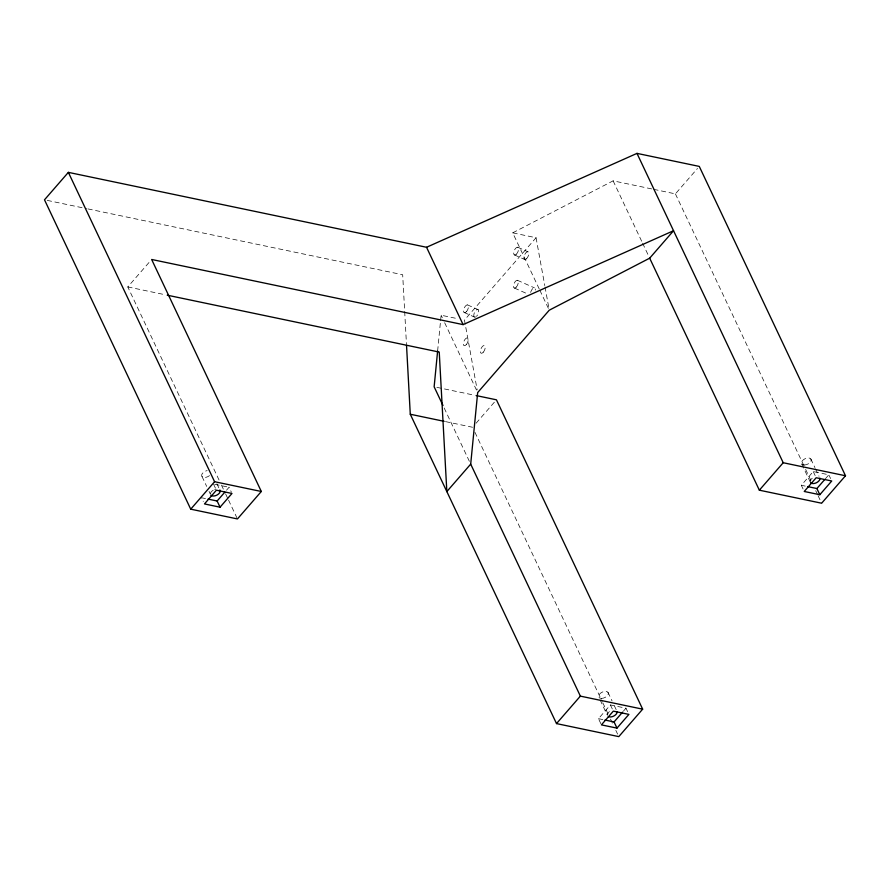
<?xml version="1.0" encoding="UTF-8"?>
<svg xmlns="http://www.w3.org/2000/svg" width="890" height="890" viewBox="0 0 890 890"><rect width="100%" height="100%" fill="white"/><g stroke="black" fill="none" stroke-linecap="round" stroke-linejoin="round"><path stroke-width="0.67" stroke-dasharray="4.45 3.34" d="M437.624 351.005L440.439 322.113M440.572 320.734L441.117 315.227L457.983 318.753M219.073 480.066L127.782 286.925L149.876 261.504M226.505 490.212L229.064 487.275L231.4 492.226M539.24 288.983L512.707 232.846L536.058 237.741L464.469 320.111L477.174 389.831M476.106 423.206L494.662 401.846M653.738 189.336L675.41 193.875L697.504 168.444M600.817 723.626L598.481 718.675L610.406 704.947L625.981 708.206L627.739 711.922M803.069 488.988L801.323 485.284L813.249 471.555L828.824 474.804L830.581 478.52M623.423 711.154L625.981 708.206M825.419 478.731L828.824 474.804M512.707 232.846L613.121 180.837L652.392 189.058M47.215 200.384L86.564 208.616M87.921 208.905L402.68 274.743L406.441 343.796M127.782 286.925L165.863 294.89M436.845 387.35L474.771 395.282M801.323 485.284L805.216 486.096M445.49 421.604L472.568 427.267M214.79 484.282L229.064 487.275M205.445 498.556L201.552 497.744L203.309 501.459M598.481 718.675L603.676 719.765M517.802 247.264L528.004 251.803M514.453 254.941L524.666 259.48M517.379 280.272L534.401 287.837M514.409 288.06L526.557 293.455M467.473 304.881L478.141 309.62M464.102 312.457L474.759 317.207M810.823 458.917L814.917 467.584M815.507 468.819L819.011 476.239M813.249 471.555L815.585 476.495M675.41 193.875L805.061 468.151M805.65 469.397L812.169 483.181M815.718 490.69L817.487 494.451M818.088 495.708L821.637 503.217M801.768 464.046L809.956 481.368M613.121 180.837L642.013 241.958M642.602 243.215L648.499 255.686M539.83 290.229L548.674 308.941M441.117 315.227L442.297 317.719M444.655 322.714L476.495 390.065M607.992 692.32L612.086 700.975M614.423 705.926L616.18 709.642M610.406 704.947L612.754 709.897M474.937 432.284L602.219 701.554M602.808 702.8L608.137 714.069M610.507 719.087L612.876 724.093M615.835 730.356L617.615 734.116M600.094 699.918L607.114 714.77M444.166 407.987L469.52 461.621M221.443 485.083L225.003 492.604M225.593 493.861L227.962 498.878M228.552 500.124L236.851 517.691M216.915 483.76L219.252 488.71M213.489 484.015L215.825 488.966M202.008 476.517L206.68 486.407M209.028 491.358L210.196 493.839M536.058 237.741L544.78 285.579M545.025 286.947L549.008 308.819M474.303 316.996A4.183 1.913 -66 0 1 475.071 311.411A4.183 1.913 -66 0 1 478.542 310.276A4.183 1.913 -66 0 1 476.573 316.261M475.939 316.818A4.183 1.913 -66 0 1 475.316 317.14M530.663 292.421A4.183 1.913 -66 0 1 533.544 288.015A4.183 1.913 -66 0 1 535.324 290.073M209.528 475.627A5.229 3.015 -25.3 0 1 201.796 476.172A5.229 3.015 -25.3 0 1 207.17 470.565M210.441 493.516A5.229 3.015 -25.3 0 1 213.433 490.09M214.668 489.511A5.229 3.015 -25.3 0 1 215.947 489.133M810.212 481.891A5.229 3.015 -25.3 0 1 813.193 477.618M607.369 715.293A5.229 3.015 -25.3 0 1 610.351 711.021M526.413 258.868A4.183 1.913 -66 0 0 528.415 252.126A4.183 1.913 -66 0 0 524.188 255.953A4.183 1.913 -66 0 0 526.413 258.868M483.27 352.206A4.183 1.913 -66 0 0 484.638 345.643A4.183 1.913 -66 0 0 480.489 350.326A4.183 1.913 -66 0 0 483.27 352.206M804.427 465.014A5.229 3.015 -25.3 0 0 811.157 459.629A5.229 3.015 -25.3 0 0 803.303 459.807A5.229 3.015 -25.3 0 0 804.427 465.014M601.584 698.405A5.229 3.015 -25.3 0 0 608.315 693.032A5.229 3.015 -25.3 0 0 600.472 693.21A5.229 3.015 -25.3 0 0 601.584 698.405M516.2 254.329A4.183 1.913 -66 0 0 518.202 247.587A4.183 1.913 -66 0 0 513.975 251.414A4.183 1.913 -66 0 0 516.2 254.329M466.36 311.723A4.183 1.913 -66 0 0 467.929 305.081A4.183 1.913 -66 0 0 463.746 309.509A4.183 1.913 -66 0 0 466.36 311.723M516.211 287.147A4.183 1.913 -66 0 0 517.824 280.495A4.183 1.913 -66 0 0 513.641 284.856A4.183 1.913 -66 0 0 516.211 287.147M466.249 344.641A4.183 1.913 -66 0 0 467.617 338.078A4.183 1.913 -66 0 0 463.468 342.761A4.183 1.913 -66 0 0 466.249 344.641"/><path stroke-width="1.33" d="M437.624 351.005L434.142 386.783L442.986 405.495M406.519 345.186L410.279 414.239L556.506 723.592L618.795 736.62L642.658 709.163L580.369 696.125L470.699 464.124L477.674 392.568L549.264 310.187L649.678 258.178L673.541 230.721L463.1 324.616L151.645 259.468L261.315 491.48L237.452 518.937L190.727 509.169L44.5 199.816L68.363 172.36L426.544 247.275L636.984 153.38L699.273 166.408L845.5 475.761L821.637 503.217L759.348 490.19L649.678 258.178M190.727 509.169L214.59 481.713L261.315 491.48M208.049 499.101L217.127 501.003L224.803 492.181M220.053 507.189L231.99 493.461L216.415 490.201L204.478 503.929L220.053 507.189L217.127 501.003M470.699 464.124L446.836 491.58L439.237 352.073L167.22 295.18M556.506 723.592L580.369 696.125M759.348 490.19L783.211 462.733L845.5 475.761M604.966 720.032L614.056 721.935L622.577 712.134M807.808 486.641L816.886 488.532L824.563 479.71M616.981 728.12L628.907 714.392L613.332 711.132L601.406 724.872L616.981 728.12L614.056 721.935M819.812 494.729L831.75 480.989L816.174 477.741L804.237 491.469L819.812 494.729L816.886 488.532M476.117 395.56L496.431 399.81L642.658 709.163M410.279 414.239L444.132 421.326M636.984 153.38L783.211 462.733M426.544 247.275L463.1 324.616M68.363 172.36L214.59 481.713M219.841 489.945A5.229 3.015 -25.3 0 1 217.193 494.929A5.229 3.015 -25.3 0 1 210.774 495.074M819.935 478.197A5.229 3.015 -25.3 0 1 816.341 482.781A5.229 3.015 -25.3 0 1 810.545 482.614M617.093 711.588A5.229 3.015 -25.3 0 1 614.111 715.86A5.229 3.015 -25.3 0 1 608.337 716.55"/></g></svg>
